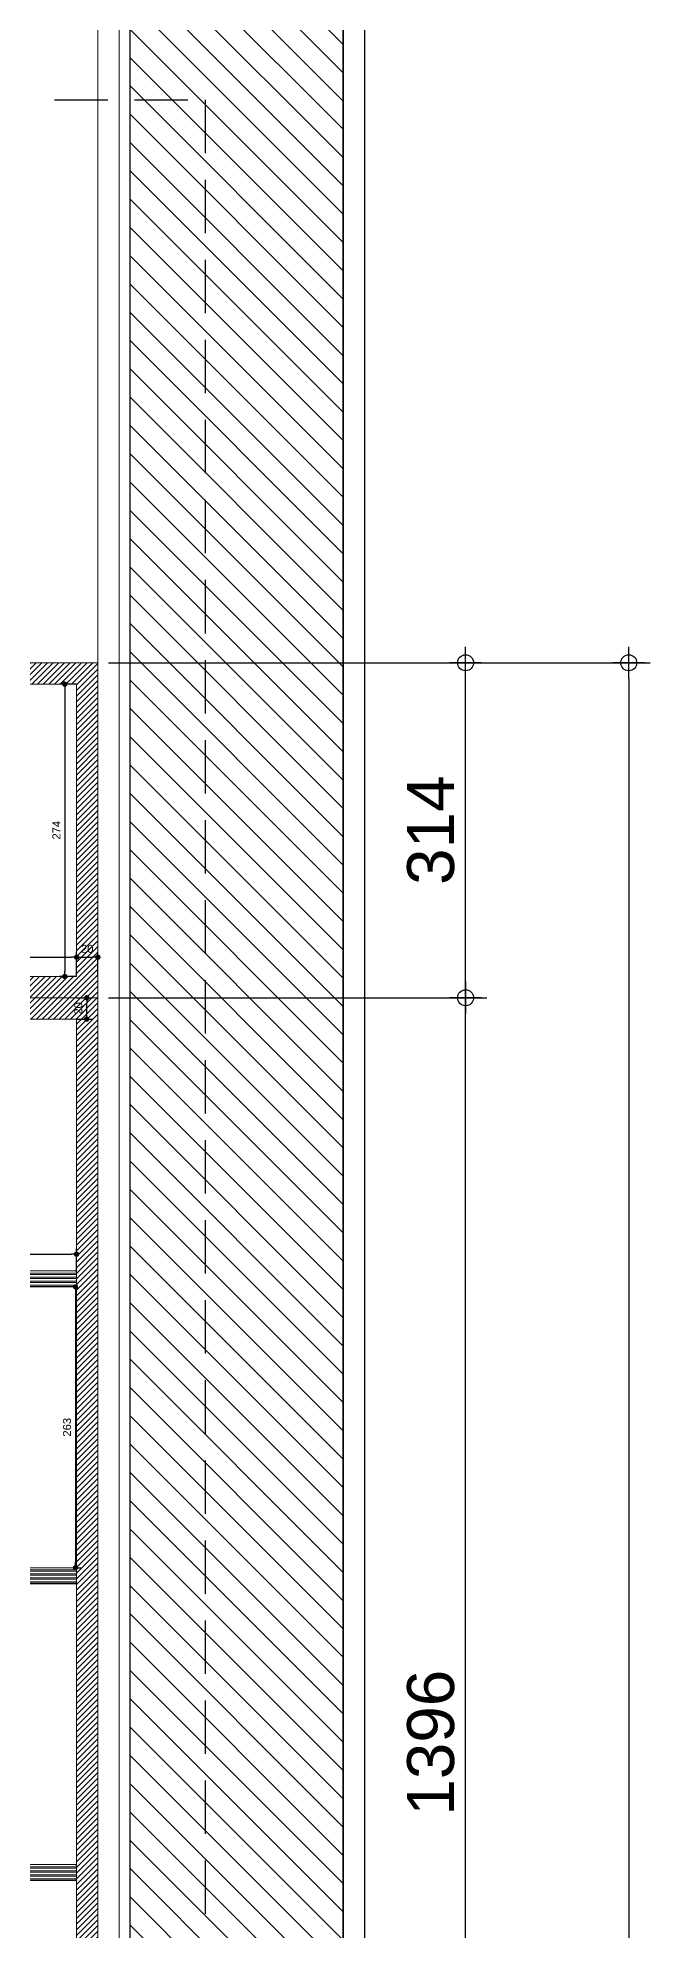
# Model space of a CAD drawing. Header units: inches. Extents: x 258415 to 640093, y 441672 to 945769.
# Drawn here: x 340170 to 340744, y 461147 to 462920 of the extents above; entities that cross this region are included whole.
import ezdxf

# ---------------------------------------------------------------- set-up
doc = ezdxf.new("R2010")
doc.units = ezdxf.units.IN
doc.header["$MEASUREMENT"] = 0
doc.linetypes.add('HIDDEN', pattern=[0.375, 0.25, -0.125])
for name, color, linetype, lineweight in [('CQ Marble', 6, 'Continuous', 0), ('CQ Mirror-Glass', 4, 'Continuous', 0), ('CQ Wood', 30, 'Continuous', 0), ('CQ wooh hatch', 8, 'HIDDEN', 18)]:
    doc.layers.add(name, color=color, linetype=linetype, lineweight=lineweight)
for name, color, linetype in [('CQ Plaster', 1, 'Continuous'), ('CQ section wall', 3, 'Continuous'), ('CQ Section walls', 3, 'Continuous'), ('CQ SPOT DETAIL DIMENSION', 9, 'Continuous'), ('CQ spot detail elevation', 1, 'Continuous'), ('CQ SPOT DETAILS', 40, 'Continuous'), ('CQ text label', 3, 'Continuous'), ('CQ Wall hatch_CHB', 8, 'Continuous'), ('DIM', 251, 'Continuous')]:
    doc.layers.add(name, color=color, linetype=linetype)
doc.styles.get("Standard").update_dxf_attribs({"font": 'arial.ttf'})
doc.dimstyles.new('chester 5', dxfattribs={"dimscale": 0.05, "dimtxt": 150, "dimasz": 100, "dimexe": 100, "dimexo": 0, "dimgap": 80, "dimtad": 1, "dimdec": 0, "dimzin": 0, "dimdsep": 46, "dimtxsty": 'Standard', "dimblk": 'DOT', "dimcen": 100, "dimclrd": 1, "dimclre": 1, "dimclrt": 3, "dimadec": 0, "dimazin": 0, "dimtfac": 1, "dimtdec": 0, "dimtofl": 0, "dimtmove": 0, "dimatfit": 3, "dimfxl": 1, "dimtolj": 1, "dimtzin": 0, "dimlwd": -1, "dimarcsym": 0})
doc.dimstyles.new('CQ Anno', dxfattribs={"dimscale": 40, "dimtxt": 2.2, "dimasz": 0.75, "dimexe": 1, "dimexo": 0.5, "dimgap": 0.5, "dimtad": 1, "dimrnd": 1, "dimdsep": 46, "dimtxsty": 'Standard', "dimblk": 'x-04-bw-gf-dim-50$0$DIM12', "dimcen": 0.0025, "dimdle": 0.5, "dimclrd": 8, "dimclre": 8, "dimclrt": 2, "dimazin": 2, "dimtfac": 1, "dimtix": 1, "dimtmove": 1, "dimatfit": 0, "dimfxl": 50, "dimtolj": 1, "dimtzin": 0, "dimlwd": -1, "dimarcsym": 1})

# ---------------------------------------------------------------- blocks, each defined once
blk = doc.blocks.new('section c and d ff12')
at = {"layer": 'CQ Wall hatch_CHB'}
h = blk.add_hatch(dxfattribs=at)
h.set_pattern_fill('ANSI31,_O', color=8, scale=150)
h.set_pattern_definition([(45, (0, 0), (-13.25825215, 13.25825215), [])])
h.paths.add_polyline_path([(327711.2, 463323.9), (327911.2, 463323.9), (327911.2, 459623.9), (327711.2, 459623.9)])
at = {"layer": 'CQ Marble', "lineweight": 0, "ltscale": 0.03, "elevation": 0}
blk.add_lwpolyline([(327941.2, 463323.9), (327921.2, 463323.9), (327921.2, 459623.9), (327941.2, 459623.9)], close=True, dxfattribs=at)
at = {"layer": 'CQ Plaster'}
blk.add_line((327691.2, 463323.9, 0), (327691.2, 459623.9, 0), dxfattribs=at)
at = {"layer": 'CQ Section walls'}
for p, q in [((327711.2, 463323.9, 0), (327711.2, 459623.9, 0)), ((327911.2, 463323.9, 0), (327911.2, 459623.9, 0))]:
    blk.add_line(p, q, dxfattribs=at)
at = {"layer": 'CQ text label', "elevation": 0}
blk.add_lwpolyline([(327711.2, 463323.9), (327911.2, 463323.9), (327911.2, 459623.9), (327711.2, 459623.9)], close=True, dxfattribs=at)
blk = doc.blocks.new('A$C5cc251db')
at = {"layer": 'CQ Mirror-Glass', "lineweight": 0}
h = blk.add_hatch(dxfattribs=at)
h.set_pattern_fill('ANSI32', color=256, scale=10, angle=135)
h.set_pattern_definition([(7e-15, (26350.293, -5229.545), (7e-16, -3.75), []), (7e-15, (26351.543, -5228.295), (7e-16, -3.75), [])])
h.paths.add_polyline_path([(82.2, 2025.9), (630.2, 2025.9), (631.2, 2026.9), (631.2, 2039.9), (630.2, 2040.9), (82.2, 2040.9), (81.2, 2039.9), (81.2, 2026.9)])
h = blk.add_hatch(dxfattribs=at)
h.set_pattern_fill('ANSI32', color=256, scale=10, angle=135)
h.set_pattern_definition([(7e-15, (26350.293, -5507.7106), (7e-16, -3.75), []), (7e-15, (26351.543, -5506.4606), (7e-16, -3.75), [])])
h.paths.add_polyline_path([(82.2, 1747.7), (630.2, 1747.7), (631.2, 1748.7), (631.2, 1761.7), (630.2, 1762.7), (82.2, 1762.7), (81.2, 1761.7), (81.2, 1748.7)])
h = blk.add_hatch(dxfattribs=at)
h.set_pattern_fill('ANSI32', color=256, scale=10, angle=135)
h.set_pattern_definition([(7e-15, (26350.293, -5785.8763), (7e-16, -3.75), []), (7e-15, (26351.543, -5784.6263), (7e-16, -3.75), [])])
h.paths.add_polyline_path([(82.2, 1469.5), (630.2, 1469.5), (631.2, 1470.5), (631.2, 1483.5), (630.2, 1484.5), (82.2, 1484.5), (81.2, 1483.5), (81.2, 1470.5)])
at = {"layer": 'CQ wooh hatch', "linetype": 'ByBlock'}
h = blk.add_hatch(dxfattribs=at)
h.set_pattern_fill('ANSI31', color=256, scale=30)
h.set_pattern_definition([(45, (-358387.7804, -459723.8323), (-2.65165043, 2.65165043), [])])
h.paths.add_polyline_path([(651.2, 2611), (41.2, 2611), (41.2, 2591), (631.2, 2591), (631.2, 2317), (41.2, 2317), (41.2, 2297), (651.2, 2297)])
edge = h.paths.add_edge_path()
edge.add_line((651.2, 2297), (61.2, 2297))
edge.add_line((61.2, 2297), (61.2, 2288.1))
edge.add_ellipse((57.7, 2287.2), major_axis=(0, -5), ratio=0.706377, start_angle=0, end_angle=360)
edge.add_line((61.2, 2286.2), (61.2, 2277))
edge.add_line((61.2, 2277), (631.2, 2277))
edge.add_line((631.2, 2277), (631.2, 921))
edge.add_line((631.2, 921), (61.2, 921))
edge.add_line((61.2, 921), (61.2, 901))
edge.add_line((61.2, 901), (651.2, 901))
edge.add_line((651.2, 901), (651.2, 2297))
h.paths.add_polyline_path([(651.2, 901), (61.2, 901), (61.2, 881), (631.2, 881), (631.2, 170), (61.2, 170), (61.2, 150), (651.2, 150)])
h.paths.add_polyline_path([(651.2, 150), (61.2, 150), (56.2, 150), (56.2, 0), (76.2, 0), (76.2, 130), (631.2, 130), (631.2, 0), (651.2, 0)])
at = {"layer": 'CQ Mirror-Glass', "lineweight": 0, "elevation": 0}
for points in [[(82.2, 2026.2), (630.2, 2026.2), (631.2, 2027.2), (631.2, 2040.2), (630.2, 2041.2), (82.2, 2041.2), (81.2, 2040.2), (81.2, 2027.2)], [(82.2, 1748), (630.2, 1748), (631.2, 1749), (631.2, 1762), (630.2, 1763), (82.2, 1763), (81.2, 1762), (81.2, 1749)], [(82.2, 1469.8), (630.2, 1469.8), (631.2, 1470.8), (631.2, 1483.8), (630.2, 1484.8), (82.2, 1484.8), (81.2, 1483.8), (81.2, 1470.8)]]:
    blk.add_lwpolyline(points, close=True, dxfattribs=at)
at = {"layer": 'CQ Wood', "elevation": 0}
for points in [[(41.2, 2591), (41.2, 2611), (651.2, 2611), (651.2, 2297), (41.2, 2297), (41.2, 2317), (631.2, 2317), (631.2, 2591), (41.2, 2591)], [(61.2, 2297), (651.2, 2297), (651.2, 901), (61.2, 901), (61.2, 921), (631.2, 921), (631.2, 2277), (61.2, 2277), (61.2, 2297)]]:
    blk.add_lwpolyline(points, dxfattribs=at)
blk = doc.blocks.new('_Dot')
at = {"color": 0, "linetype": 'ByBlock', "lineweight": -2}
blk.add_line((-0.5, 0), (-1, 0), dxfattribs=at)
at = {"color": 0, "linetype": 'ByBlock', "const_width": 0.5}
blk.add_lwpolyline([(-0.25, 0, 1), (0.25, 0, 1)], format="xyb", close=True, dxfattribs=at)
blk = doc.blocks.new('*D1581')
at = {"layer": 'CQ SPOT DETAILS', "color": 1, "lineweight": -2, "transparency": 16777216}
for p, q in [((339616.3, 462040.9), (339616.3, 462063.9)), ((340206.3, 462040.9), (340206.3, 462063.9))]:
    blk.add_line(p, q, dxfattribs=at)
at = {"layer": 'CQ SPOT DETAILS', "color": 1, "transparency": 16777216}
blk.add_line((339621.3, 462058.9), (340201.3, 462058.9), dxfattribs=at)
at = {"layer": 'Defpoints', "color": 0, "transparency": 16777216}
for p in [(340206.3, 462058.9), (339616.3, 462040.9, 0), (340206.3, 462040.9, 0)]:
    blk.add_point(p, dxfattribs=at)
at = {"layer": 'CQ SPOT DETAILS', "color": 1, "transparency": 16777216, "xscale": 5, "yscale": 5, "zscale": 5, "rotation": 180}
blk.add_blockref('_Dot', (339616.3, 462058.9), dxfattribs=at)
at = {"layer": 'CQ SPOT DETAILS', "color": 1, "transparency": 16777216, "xscale": 5, "yscale": 5, "zscale": 5}
blk.add_blockref('_Dot', (340206.3, 462058.9), dxfattribs=at)
at = {"layer": 'CQ SPOT DETAILS', "color": 3, "transparency": 16777216, "insert": (339911.3, 462066.7), "char_height": 7.5, "attachment_point": 5}
blk.add_mtext('\\A1;590', dxfattribs=at)
blk = doc.blocks.new('*D1582')
at = {"layer": 'CQ SPOT DETAILS', "color": 1, "lineweight": -2, "transparency": 16777216}
for p, q in [((340206.3, 462040.9), (340206.3, 462063.9)), ((340226.3, 462040.9), (340226.3, 462063.9))]:
    blk.add_line(p, q, dxfattribs=at)
at = {"layer": 'CQ SPOT DETAILS', "color": 1, "transparency": 16777216}
blk.add_line((340211.3, 462058.9), (340221.3, 462058.9), dxfattribs=at)
at = {"layer": 'Defpoints', "color": 0, "transparency": 16777216}
for p in [(340226.3, 462058.9), (340206.3, 462040.9), (340226.3, 462040.9, 0)]:
    blk.add_point(p, dxfattribs=at)
at = {"layer": 'CQ SPOT DETAILS', "color": 1, "transparency": 16777216, "xscale": 5, "yscale": 5, "zscale": 5, "rotation": 180}
blk.add_blockref('_Dot', (340206.3, 462058.9), dxfattribs=at)
at = {"layer": 'CQ SPOT DETAILS', "color": 1, "transparency": 16777216, "xscale": 5, "yscale": 5, "zscale": 5}
blk.add_blockref('_Dot', (340226.3, 462058.9), dxfattribs=at)
at = {"layer": 'CQ SPOT DETAILS', "color": 3, "transparency": 16777216, "insert": (340216.3, 462066.7), "char_height": 7.5, "attachment_point": 5}
blk.add_mtext('\\A1;20', dxfattribs=at)
blk = doc.blocks.new('*D1585')
at = {"layer": 'CQ SPOT DETAILS', "color": 1, "lineweight": -2, "transparency": 16777216}
for p, q in [((340206.3, 462020.9), (340220.8, 462020.9)), ((340206.3, 462000.9), (340220.8, 462000.9))]:
    blk.add_line(p, q, dxfattribs=at)
at = {"layer": 'CQ SPOT DETAILS', "color": 1, "transparency": 16777216}
blk.add_line((340215.8, 462005.9), (340215.8, 462015.9), dxfattribs=at)
at = {"layer": 'Defpoints', "color": 0, "transparency": 16777216}
for p in [(340206.3, 462020.9, 0), (340215.8, 462020.9), (340206.3, 462000.9, 0)]:
    blk.add_point(p, dxfattribs=at)
at = {"layer": 'CQ SPOT DETAILS', "color": 1, "transparency": 16777216, "xscale": 5, "yscale": 5, "zscale": 5}
for p, rotation in [((340215.8, 462020.9), 90), ((340215.8, 462000.9), 270)]:
    blk.add_blockref('_Dot', p, dxfattribs=dict(at, rotation=rotation))
at = {"layer": 'CQ SPOT DETAILS', "color": 3, "transparency": 16777216, "insert": (340208, 462010.9), "char_height": 7.5, "attachment_point": 5, "rotation": 90}
blk.add_mtext('\\A1;20', dxfattribs=at)
blk = doc.blocks.new('*D1586')
at = {"layer": 'CQ SPOT DETAILS', "color": 1, "lineweight": -2, "transparency": 16777216}
for p, q in [((339656.3, 461764), (339656.3, 461785.6)), ((340206.3, 461764), (340206.3, 461785.6))]:
    blk.add_line(p, q, dxfattribs=at)
at = {"layer": 'CQ SPOT DETAILS', "color": 1, "transparency": 16777216}
blk.add_line((339661.3, 461780.6), (340201.3, 461780.6), dxfattribs=at)
at = {"layer": 'Defpoints', "color": 0, "transparency": 16777216}
for p in [(340206.3, 461780.6), (339656.3, 461764, 0), (340206.3, 461764, 0)]:
    blk.add_point(p, dxfattribs=at)
at = {"layer": 'CQ SPOT DETAILS', "color": 1, "transparency": 16777216, "xscale": 5, "yscale": 5, "zscale": 5, "rotation": 180}
blk.add_blockref('_Dot', (339656.3, 461780.6), dxfattribs=at)
at = {"layer": 'CQ SPOT DETAILS', "color": 1, "transparency": 16777216, "xscale": 5, "yscale": 5, "zscale": 5}
blk.add_blockref('_Dot', (340206.3, 461780.6), dxfattribs=at)
at = {"layer": 'CQ SPOT DETAILS', "color": 3, "transparency": 16777216, "insert": (339931.3, 461788.5), "char_height": 7.5, "attachment_point": 5}
blk.add_mtext('\\A1;550', dxfattribs=at)
blk = doc.blocks.new('*D1587')
at = {"layer": 'CQ SPOT DETAILS', "color": 1, "lineweight": -2, "transparency": 16777216}
for p, q in [((340205.3, 461750), (340200.3, 461750)), ((340205.3, 461486.8), (340210.3, 461486.8))]:
    blk.add_line(p, q, dxfattribs=at)
at = {"layer": 'CQ SPOT DETAILS', "color": 1, "transparency": 16777216}
blk.add_line((340205.3, 461745), (340205.3, 461491.8), dxfattribs=at)
at = {"layer": 'Defpoints', "color": 0, "transparency": 16777216}
for p in [(340205.3, 461750, 0), (340205.3, 461486.8, 0), (340205.3, 461486.8)]:
    blk.add_point(p, dxfattribs=at)
at = {"layer": 'CQ SPOT DETAILS', "color": 1, "transparency": 16777216, "xscale": 5, "yscale": 5, "zscale": 5}
for p, rotation in [((340205.3, 461750), 90), ((340205.3, 461486.8), 270)]:
    blk.add_blockref('_Dot', p, dxfattribs=dict(at, rotation=rotation))
at = {"layer": 'CQ SPOT DETAILS', "color": 3, "transparency": 16777216, "insert": (340197.4, 461618.4), "char_height": 7.5, "attachment_point": 5, "rotation": 90}
blk.add_mtext('\\A1;263', dxfattribs=at)
blk = doc.blocks.new('x-04-bw-gf-dim-50$0$DIM12')
at = {"color": 8}
blk.add_line((-1, 0), (1, 0), dxfattribs=at)
blk.add_line((0, -1), (0, 1))
blk.add_circle((0, 0), 0.5)
blk = doc.blocks.new('*D1591')
at = {"layer": 'Defpoints', "color": 0, "transparency": 16777216}
for p in [(340226.3, 462334.8, 0), (340226.3, 459723.8, 0), (340723.7, 459723.8)]:
    blk.add_point(p, dxfattribs=at)
at = {"layer": 'DIM', "color": 8, "lineweight": -2, "transparency": 16777216}
for p, q in [((340236.3, 462334.8), (340743.7, 462334.8)), ((340236.3, 459723.8), (340743.7, 459723.8))]:
    blk.add_line(p, q, dxfattribs=at)
at = {"layer": 'DIM', "color": 8, "transparency": 16777216}
blk.add_line((340723.7, 462319.8), (340723.7, 459738.8), dxfattribs=at)
at = {"layer": 'DIM', "color": 8, "transparency": 16777216, "xscale": 15, "yscale": 15, "zscale": 15}
for p, rotation in [((340723.7, 462334.8), 90), ((340723.7, 459723.8), 270)]:
    blk.add_blockref('x-04-bw-gf-dim-50$0$DIM12', p, dxfattribs=dict(at, rotation=rotation))
at = {"layer": 'DIM', "color": 2, "transparency": 16777216, "insert": (340691.3, 461029.3), "char_height": 44, "attachment_point": 5, "rotation": 90}
blk.add_mtext('\\A1;2611', dxfattribs=at)
blk = doc.blocks.new('*D1594')
at = {"layer": 'Defpoints', "color": 0, "transparency": 16777216}
for p in [(340226.3, 462020.9, 0), (340570.8, 462020.9), (340226.3, 460624.8, 0)]:
    blk.add_point(p, dxfattribs=at)
at = {"layer": 'DIM', "color": 8, "lineweight": -2, "transparency": 16777216}
for p, q in [((340236.3, 462020.9), (340590.8, 462020.9)), ((340236.3, 460624.8), (340590.8, 460624.8))]:
    blk.add_line(p, q, dxfattribs=at)
at = {"layer": 'DIM', "color": 8, "transparency": 16777216}
blk.add_line((340570.8, 460639.8), (340570.8, 462005.9), dxfattribs=at)
at = {"layer": 'DIM', "color": 8, "transparency": 16777216, "xscale": 15, "yscale": 15, "zscale": 15}
for p, rotation in [((340570.8, 462020.9), 90), ((340570.8, 460624.8), 270)]:
    blk.add_blockref('x-04-bw-gf-dim-50$0$DIM12', p, dxfattribs=dict(at, rotation=rotation))
at = {"layer": 'DIM', "color": 2, "transparency": 16777216, "insert": (340538.3, 461322.8), "char_height": 44, "attachment_point": 5, "rotation": 90}
blk.add_mtext('\\A1;1396', dxfattribs=at)
blk = doc.blocks.new('*D1595')
at = {"layer": 'Defpoints', "color": 0, "transparency": 16777216}
for p in [(340226.3, 462334.8, 0), (340570.8, 462334.8), (340226.3, 462020.9, 0)]:
    blk.add_point(p, dxfattribs=at)
at = {"layer": 'DIM', "color": 8, "lineweight": -2, "transparency": 16777216}
for p, q in [((340236.3, 462334.8), (340590.8, 462334.8)), ((340236.3, 462020.9), (340590.8, 462020.9))]:
    blk.add_line(p, q, dxfattribs=at)
at = {"layer": 'DIM', "color": 8, "transparency": 16777216}
blk.add_line((340570.8, 462035.9), (340570.8, 462319.8), dxfattribs=at)
at = {"layer": 'DIM', "color": 8, "transparency": 16777216, "xscale": 15, "yscale": 15, "zscale": 15}
for p, rotation in [((340570.8, 462334.8), 90), ((340570.8, 462020.9), 270)]:
    blk.add_blockref('x-04-bw-gf-dim-50$0$DIM12', p, dxfattribs=dict(at, rotation=rotation))
at = {"layer": 'DIM', "color": 2, "transparency": 16777216, "insert": (340538.3, 462177.9), "char_height": 44, "attachment_point": 5, "rotation": 90}
blk.add_mtext('\\A1;314', dxfattribs=at)
blk = doc.blocks.new('*D1599')
at = {"layer": 'CQ SPOT DETAILS', "color": 1, "lineweight": -2, "transparency": 16777216}
for p, q in [((340206.3, 462314.8), (340190.2, 462314.8)), ((340206.3, 462040.9), (340190.2, 462040.9))]:
    blk.add_line(p, q, dxfattribs=at)
at = {"layer": 'CQ SPOT DETAILS', "color": 1, "transparency": 16777216}
blk.add_line((340195.2, 462309.8), (340195.2, 462045.9), dxfattribs=at)
at = {"layer": 'Defpoints', "color": 0, "transparency": 16777216}
for p in [(340206.3, 462314.8, 0), (340195.2, 462040.9), (340206.3, 462040.9)]:
    blk.add_point(p, dxfattribs=at)
at = {"layer": 'CQ SPOT DETAILS', "color": 1, "transparency": 16777216, "xscale": 5, "yscale": 5, "zscale": 5}
for p, rotation in [((340195.2, 462314.8), 90), ((340195.2, 462040.9), 270)]:
    blk.add_blockref('_Dot', p, dxfattribs=dict(at, rotation=rotation))
at = {"layer": 'CQ SPOT DETAILS', "color": 3, "transparency": 16777216, "insert": (340187.4, 462177.9), "char_height": 7.5, "attachment_point": 5, "rotation": 90}
blk.add_mtext('\\A1;274', dxfattribs=at)

msp = doc.modelspace()

# ---------------------------------------------------------------- linework, layer by layer
at = {"layer": 'CQ spot detail elevation', "color": 3, "linetype": 'HIDDEN', "ltscale": 200}
msp.add_lwpolyline([(339435.684, 462862.404), (340326.887, 462862.404), (340326.887, 459663.76), (339435.684, 459663.76)], close=True, dxfattribs=at)

# ---------------------------------------------------------------- block references
at = {"layer": 'CQ section wall', "xscale": -1}
msp.add_blockref('section c and d ff12', (668167.445, -0.022, 0), dxfattribs=at)
at = {"layer": 'CQ SPOT DETAIL DIMENSION', "color": 8}
msp.add_blockref('A$C5cc251db', (339575.073, 459723.832), dxfattribs=at)

# ---------------------------------------------------------------- dimensions: what is measured, and where the dimension line sits
at = {"layer": 'CQ SPOT DETAILS', "color": 8}
for base, p1, p2, picture, middle in [((340195.178, 462040.855), (340206.268, 462314.849, 0), (340206.268, 462040.855), '*D1599', (340187.412, 462177.852)), ((340215.8, 462020.855), (340206.268, 462000.855, 0), (340206.268, 462020.855, 0), '*D1585', (340207.971, 462010.855)), ((340205.27, 461486.83), (340205.27, 461749.995, 0), (340205.27, 461486.83, 0), '*D1587', (340197.438, 461618.412))]:
    dim = msp.add_linear_dim(base=base, p1=p1, p2=p2, angle=90, dimstyle='chester 5', dxfattribs=at)
    dim.commit()
    dim.dimension.update_dxf_attribs({"geometry": picture, "text_midpoint": middle})
for base, p1, p2, picture, middle in [((340206.268, 462058.89), (339616.268, 462040.855, 0), (340206.268, 462040.855, 0), '*D1581', (339911.268, 462066.719)), ((340226.27, 462058.89), (340206.268, 462040.855), (340226.27, 462040.855, 0), '*D1582', (340216.269, 462066.719)), ((340206.27, 461780.622), (339656.27, 461763.995, 0), (340206.27, 461763.995, 0), '*D1586', (339931.27, 461788.452))]:
    dim = msp.add_linear_dim(base=base, p1=p1, p2=p2, dimstyle='chester 5', dxfattribs=at)
    dim.commit()
    dim.dimension.update_dxf_attribs({"geometry": picture, "text_midpoint": middle})
at = {"layer": 'DIM', "color": 8}
for base, p1, p2, picture, middle in [((340723.73, 459723.832), (340226.27, 462334.849, 0), (340226.271, 459723.832, 0), '*D1591', (340691.265, 461029.341)), ((340570.778, 462334.849), (340226.27, 462020.855, 0), (340226.27, 462334.849, 0), '*D1595', (340538.298, 462177.852)), ((340570.778, 462020.855), (340226.27, 460624.832, 0), (340226.27, 462020.855, 0), '*D1594', (340538.298, 461322.844))]:
    dim = msp.add_linear_dim(base=base, p1=p1, p2=p2, angle=90, dimstyle='CQ Anno', override={"dimscale": 20}, dxfattribs=at)
    dim.commit()
    dim.dimension.update_dxf_attribs({"geometry": picture, "text_midpoint": middle})

doc.saveas('drawing.dxf')
